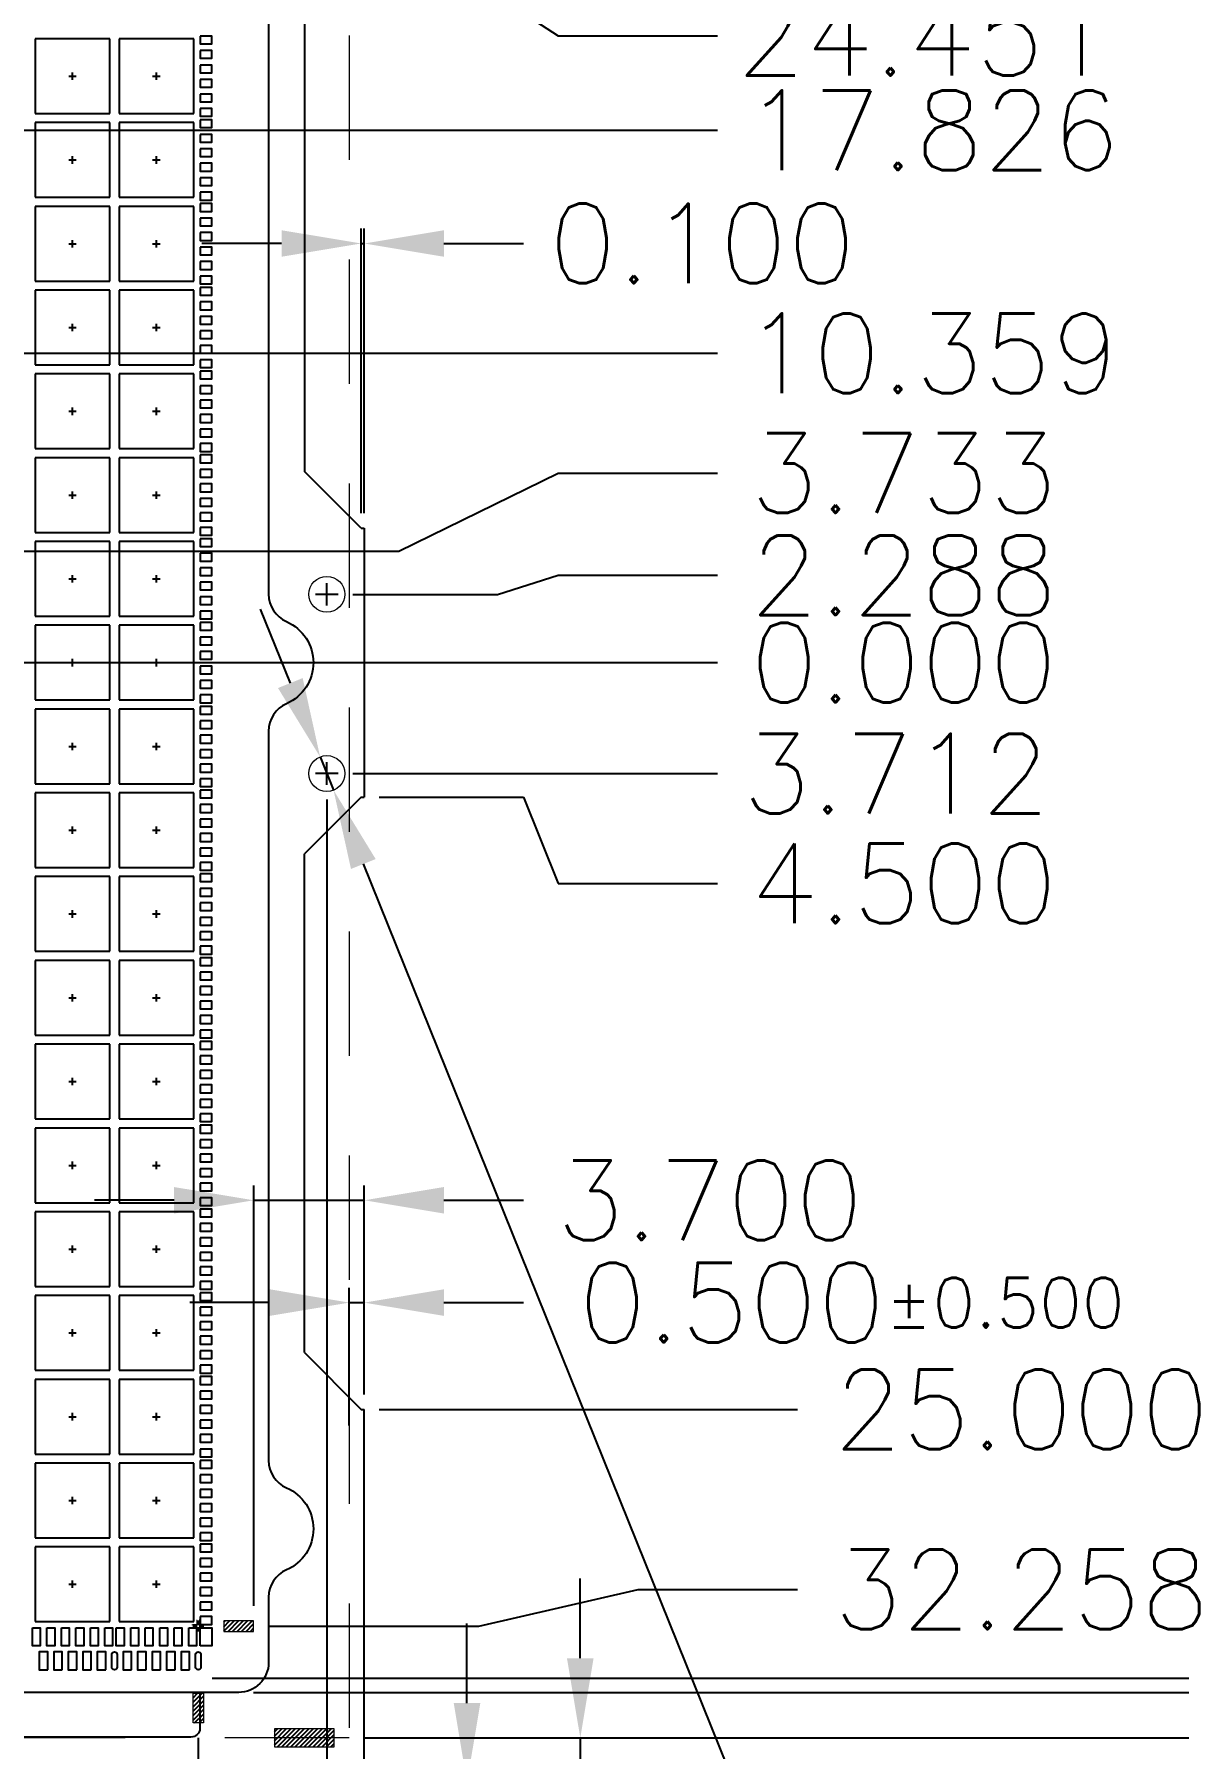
# Model space of a CAD drawing. Header units: millimetres. Extents: x 391.1 to 402, y 88.4 to 94.9.
# Drawn here: x 399.901 to 401.05, y 91.579 to 93.301 of the extents above; entities that cross this region are included whole.
import ezdxf

# ---------------------------------------------------------------- set-up
doc = ezdxf.new("R2010")
doc.units = ezdxf.units.MM
doc.header["$LTSCALE"] = 0.5
doc.header["$PDMODE"] = 98
for name, pattern in [('CENTER', [50.8, 31.75, -6.35, 6.35, -6.35]), ('HIDDEN', [0.375, 0.25, -0.125]), ('PHANTOM2', [31.75, 15.875, -3.175, 3.175, -3.175, 3.175, -3.175])]:
    doc.linetypes.add(name, pattern=pattern)
for name, color, linetype in [('BTM', 7, 'HIDDEN'), ('CEN', 2, 'CENTER'), ('DIM', 3, 'Continuous'), ('MOLD', 6, 'Continuous'), ('PKG', 1, 'PHANTOM2')]:
    doc.layers.add(name, color=color, linetype=linetype)
doc.styles.add('SIMPLEX', font='simplex.shx', dxfattribs={"bigfont": 'AllInOneBig.shx'})
doc.dimstyles.new('SHEET1', dxfattribs={"dimtxt": 0.08, "dimasz": 0.08, "dimexe": 0.015, "dimexo": 0.015, "dimgap": 0.027, "dimtad": 1, "dimdec": 3, "dimlfac": 33.333333, "dimrnd": 0.0005, "dimzin": 1, "dimtxsty": 'SIMPLEX', "dimcen": 0.1905, "dimclrd": 256, "dimclre": 256, "dimclrt": 256, "dimazin": 3, "dimtp": 0.03, "dimtm": 0.05, "dimtfac": 0.8, "dimtdec": 3, "dimtmove": 0, "dimatfit": 3, "dimfxl": 0.05, "dimtzin": 4, "dimlwd": -1, "dimlwe": -1})

# ---------------------------------------------------------------- blocks, each defined once
blk = doc.blocks.new('*D105')
at = {"layer": 'Defpoints', "color": 0, "ltscale": 0.1, "transparency": 16777216}
for p in [(396.3623, 92.6694), (396.3668, 92.6694), (400.5871, 92.6694)]:
    blk.add_point(p, dxfattribs=at)
at = {"layer": 'DIM', "ltscale": 0.1, "transparency": 16777216}
blk.add_line((396.3818, 92.6694), (400.5871, 92.6694), dxfattribs=at)
at = {"layer": 'DIM', "ltscale": 0.1, "transparency": 16777216, "insert": (400.7741, 92.6694), "char_height": 0.08, "attachment_point": 5, "style": 'SIMPLEX'}
blk.add_mtext('\\A1;0.000', dxfattribs=at)
blk = doc.blocks.new('*D106')
at = {"layer": 'Defpoints', "color": 0, "ltscale": 0.1, "transparency": 16777216}
for p in [(396.3719, 93.6269), (400.5871, 93.5063), (396.3623, 92.6694)]:
    blk.add_point(p, dxfattribs=at)
at = {"layer": 'DIM', "ltscale": 0.1, "transparency": 16777216}
for p, q in [((396.3869, 93.6269), (400.2671, 93.6269)), ((400.2671, 93.6269), (400.4271, 93.5063)), ((400.4271, 93.5063), (400.5871, 93.5063))]:
    blk.add_line(p, q, dxfattribs=at)
at = {"layer": 'DIM', "ltscale": 0.1, "transparency": 16777216, "insert": (400.7969, 93.5063), "char_height": 0.08, "attachment_point": 5, "style": 'SIMPLEX'}
blk.add_mtext('\\A1;31.918', dxfattribs=at)
blk = doc.blocks.new('*D107')
at = {"layer": 'Defpoints', "color": 0, "ltscale": 0.1, "transparency": 16777216}
for p in [(396.3719, 93.2042), (400.5871, 93.2042), (396.3623, 92.6694)]:
    blk.add_point(p, dxfattribs=at)
at = {"layer": 'DIM', "ltscale": 0.1, "transparency": 16777216}
blk.add_line((396.3869, 93.2042), (400.5871, 93.2042), dxfattribs=at)
at = {"layer": 'DIM', "ltscale": 0.1, "transparency": 16777216, "insert": (400.8026, 93.2042), "char_height": 0.08, "attachment_point": 5, "style": 'SIMPLEX'}
blk.add_mtext('\\A1;17.826', dxfattribs=at)
blk = doc.blocks.new('*D108')
at = {"layer": 'Defpoints', "color": 0, "ltscale": 0.1, "transparency": 16777216}
for p in [(396.3719, 92.9802), (400.5871, 92.9802), (396.3623, 92.6694)]:
    blk.add_point(p, dxfattribs=at)
at = {"layer": 'DIM', "ltscale": 0.1, "transparency": 16777216}
blk.add_line((396.3869, 92.9802), (400.5871, 92.9802), dxfattribs=at)
at = {"layer": 'DIM', "ltscale": 0.1, "transparency": 16777216, "insert": (400.8026, 92.9802), "char_height": 0.08, "attachment_point": 5, "style": 'SIMPLEX'}
blk.add_mtext('\\A1;10.359', dxfattribs=at)
blk = doc.blocks.new('*D109')
at = {"layer": 'Defpoints', "color": 0, "ltscale": 0.1, "transparency": 16777216}
for p in [(400.5871, 92.8598), (396.3719, 92.7814), (396.3623, 92.6694)]:
    blk.add_point(p, dxfattribs=at)
at = {"layer": 'DIM', "ltscale": 0.1, "transparency": 16777216}
for p, q in [((400.2671, 92.7814), (400.4271, 92.8598)), ((400.4271, 92.8598), (400.5871, 92.8598)), ((396.3869, 92.7814), (400.2671, 92.7814))]:
    blk.add_line(p, q, dxfattribs=at)
at = {"layer": 'DIM', "ltscale": 0.1, "transparency": 16777216, "insert": (400.7741, 92.8598), "char_height": 0.08, "attachment_point": 5, "style": 'SIMPLEX'}
blk.add_mtext('\\A1;3.733', dxfattribs=at)
blk = doc.blocks.new('*D110')
at = {"layer": 'Defpoints', "color": 0, "ltscale": 0.1, "transparency": 16777216}
for p in [(400.1213, 93.6371), (400.5871, 93.6071), (396.3623, 92.6694)]:
    blk.add_point(p, dxfattribs=at)
at = {"layer": 'DIM', "ltscale": 0.1, "transparency": 16777216}
for p, q in [((400.1363, 93.6371), (400.2813, 93.6371)), ((400.2813, 93.6371), (400.4271, 93.6071)), ((400.4271, 93.6071), (400.5871, 93.6071))]:
    blk.add_line(p, q, dxfattribs=at)
at = {"layer": 'DIM', "ltscale": 0.1, "transparency": 16777216, "insert": (400.8122, 93.6071), "char_height": 0.08, "attachment_point": 5, "style": 'SIMPLEX'}
blk.add_mtext('\\A1;32.258', dxfattribs=at)
blk = doc.blocks.new('*D111')
at = {"layer": 'Defpoints', "color": 0, "ltscale": 0.1, "transparency": 16777216}
for p in [(396.3719, 93.4029), (400.5871, 93.2991), (396.3623, 92.6694)]:
    blk.add_point(p, dxfattribs=at)
at = {"layer": 'DIM', "ltscale": 0.1, "transparency": 16777216}
for p, q in [((396.3869, 93.4029), (400.2671, 93.4029)), ((400.2671, 93.4029), (400.4271, 93.2991)), ((400.4271, 93.2991), (400.5871, 93.2991))]:
    blk.add_line(p, q, dxfattribs=at)
at = {"layer": 'DIM', "ltscale": 0.1, "transparency": 16777216, "insert": (400.795, 93.2991), "char_height": 0.08, "attachment_point": 5, "style": 'SIMPLEX'}
blk.add_mtext('\\A1;24.451', dxfattribs=at)
blk = doc.blocks.new('*D171')
at = {"layer": 'Defpoints', "color": 0, "ltscale": 0.1, "transparency": 16777216}
for p in [(396.3623, 92.6694), (400.1948, 92.5468), (400.1948, 91.1521)]:
    blk.add_point(p, dxfattribs=at)
at = {"layer": 'DIM', "ltscale": 0.1, "transparency": 16777216}
blk.add_line((400.1948, 92.5318), (400.1948, 91.1521), dxfattribs=at)
at = {"layer": 'DIM', "ltscale": 0.1, "transparency": 16777216, "insert": (400.1948, 90.8965), "char_height": 0.08, "attachment_point": 5, "rotation": 90, "style": 'SIMPLEX'}
blk.add_mtext('\\A1;127.750', dxfattribs=at)
blk = doc.blocks.new('*D172')
at = {"layer": 'Defpoints', "color": 0, "ltscale": 0.1, "transparency": 16777216}
for p in [(396.3623, 92.6694), (400.0656, 91.6044), (400.0656, 91.1521)]:
    blk.add_point(p, dxfattribs=at)
at = {"layer": 'DIM', "ltscale": 0.1, "transparency": 16777216}
blk.add_line((400.0656, 91.5894), (400.0656, 91.1521), dxfattribs=at)
at = {"layer": 'DIM', "ltscale": 0.1, "transparency": 16777216, "insert": (400.0656, 90.8965), "char_height": 0.08, "attachment_point": 5, "rotation": 90, "style": 'SIMPLEX'}
blk.add_mtext('\\A1;123.445', dxfattribs=at)
blk = doc.blocks.new('*D143')
at = {"layer": 'Defpoints', "color": 0, "ltscale": 0.1, "transparency": 16777216}
for p in [(399.6735, 91.5444), (400.1993, 91.4994), (400.3355, 91.4994)]:
    blk.add_point(p, dxfattribs=at)
at = {"layer": 'DIM', "ltscale": 0.1, "transparency": 16777216}
for p, q in [((400.3355, 91.6244), (400.3355, 91.7044)), ((399.6885, 91.5444), (400.3505, 91.5444)), ((400.3355, 91.5444), (400.3355, 91.4994)), ((400.2143, 91.4994), (400.3505, 91.4994)), ((400.3355, 91.4194), (400.3355, 91.3394))]:
    blk.add_line(p, q, dxfattribs=at)
for points in [[(400.3222, 91.6244), (400.3489, 91.6244), (400.3355, 91.5444)], [(400.3222, 91.4194), (400.3489, 91.4194), (400.3355, 91.4994)]]:
    blk.add_solid(points, dxfattribs=at)
at = {"layer": 'DIM', "ltscale": 0.1, "transparency": 16777216, "insert": (400.3355, 91.0176), "char_height": 0.08, "attachment_point": 5, "rotation": 90, "style": 'SIMPLEX'}
blk.add_mtext('\\A1;1.500\\H0.05;%%p0.025', dxfattribs=at)
blk = doc.blocks.new('*D144')
at = {"layer": 'Defpoints', "color": 0, "ltscale": 0.1, "transparency": 16777216}
for p in [(400.2173, 91.5894), (400.4493, 91.5894), (400.1993, 91.4994)]:
    blk.add_point(p, dxfattribs=at)
at = {"layer": 'DIM', "ltscale": 0.1, "transparency": 16777216}
for p, q in [((400.4493, 91.6694), (400.4493, 91.7494)), ((400.2323, 91.5894), (400.4643, 91.5894)), ((400.4493, 91.5894), (400.4493, 91.4994)), ((400.2143, 91.4994), (400.4643, 91.4994)), ((400.4493, 91.4194), (400.4493, 91.3394))]:
    blk.add_line(p, q, dxfattribs=at)
for points in [[(400.4359, 91.6694), (400.4626, 91.6694), (400.4493, 91.5894)], [(400.4359, 91.4194), (400.4626, 91.4194), (400.4493, 91.4994)]]:
    blk.add_solid(points, dxfattribs=at)
at = {"layer": 'DIM', "ltscale": 0.1, "transparency": 16777216, "insert": (400.4493, 91.01), "char_height": 0.08, "attachment_point": 5, "rotation": 90, "style": 'SIMPLEX'}
blk.add_mtext('\\A1;3.000\\H0.05;%%p0.300', dxfattribs=at)
blk = doc.blocks.new('*D145')
at = {"layer": 'Defpoints', "color": 0, "ltscale": 0.1, "transparency": 16777216}
for p in [(396.3623, 92.6694), (400.6673, 91.7386), (400.1213, 91.7017)]:
    blk.add_point(p, dxfattribs=at)
at = {"layer": 'DIM', "ltscale": 0.1, "transparency": 16777216}
for p, q in [((400.3473, 91.7017), (400.5073, 91.7386)), ((400.5073, 91.7386), (400.6673, 91.7386)), ((400.1363, 91.7017), (400.3473, 91.7017))]:
    blk.add_line(p, q, dxfattribs=at)
at = {"layer": 'DIM', "ltscale": 0.1, "transparency": 16777216, "insert": (400.8924, 91.7386), "char_height": 0.08, "attachment_point": 5, "style": 'SIMPLEX'}
blk.add_mtext('\\A1;32.258', dxfattribs=at)
blk = doc.blocks.new('*D146')
at = {"layer": 'Defpoints', "color": 0, "ltscale": 0.1, "transparency": 16777216}
for p in [(396.3623, 92.6694), (400.2323, 91.9194), (400.6673, 91.9194)]:
    blk.add_point(p, dxfattribs=at)
at = {"layer": 'DIM', "ltscale": 0.1, "transparency": 16777216}
blk.add_line((400.2473, 91.9194), (400.6673, 91.9194), dxfattribs=at)
at = {"layer": 'DIM', "ltscale": 0.1, "transparency": 16777216, "insert": (400.8924, 91.9194), "char_height": 0.08, "attachment_point": 5, "style": 'SIMPLEX'}
blk.add_mtext('\\A1;25.000', dxfattribs=at)
blk = doc.blocks.new('*D147')
at = {"layer": 'Defpoints', "color": 0, "ltscale": 0.1, "transparency": 16777216}
for p in [(400.2323, 92.0266), (400.2323, 91.9194), (400.2173, 91.8883)]:
    blk.add_point(p, dxfattribs=at)
at = {"layer": 'DIM', "ltscale": 0.1, "transparency": 16777216}
for p, q in [((400.2173, 91.9033), (400.2173, 92.0416)), ((400.2323, 91.9344), (400.2323, 92.0416)), ((400.1373, 92.0266), (400.0573, 92.0266)), ((400.2173, 92.0266), (400.2323, 92.0266)), ((400.3123, 92.0266), (400.3923, 92.0266))]:
    blk.add_line(p, q, dxfattribs=at)
for points in [[(400.1373, 92.04), (400.1373, 92.0133), (400.2173, 92.0266)], [(400.3123, 92.04), (400.3123, 92.0133), (400.2323, 92.0266)]]:
    blk.add_solid(points, dxfattribs=at)
at = {"layer": 'DIM', "ltscale": 0.1, "transparency": 16777216, "insert": (400.7216, 92.0266), "char_height": 0.08, "attachment_point": 5, "style": 'SIMPLEX'}
blk.add_mtext('\\A1;0.500\\H0.05;%%p0.500', dxfattribs=at)
blk = doc.blocks.new('*D148')
at = {"layer": 'Defpoints', "color": 0, "ltscale": 0.1, "transparency": 16777216}
for p in [(400.2323, 92.1294), (400.2323, 91.9194), (400.1213, 91.7069)]:
    blk.add_point(p, dxfattribs=at)
at = {"layer": 'DIM', "ltscale": 0.1, "transparency": 16777216}
for p, q in [((400.1213, 91.7219), (400.1213, 92.1444)), ((400.2323, 91.9344), (400.2323, 92.1444)), ((400.0413, 92.1294), (399.9613, 92.1294)), ((400.1213, 92.1294), (400.2323, 92.1294)), ((400.3123, 92.1294), (400.3923, 92.1294))]:
    blk.add_line(p, q, dxfattribs=at)
for points in [[(400.0413, 92.1427), (400.0413, 92.1161), (400.1213, 92.1294)], [(400.3123, 92.1427), (400.3123, 92.1161), (400.2323, 92.1294)]]:
    blk.add_solid(points, dxfattribs=at)
at = {"layer": 'DIM', "ltscale": 0.1, "transparency": 16777216, "insert": (400.5793, 92.1294), "char_height": 0.08, "attachment_point": 5, "style": 'SIMPLEX'}
blk.add_mtext('\\A1;3.700', dxfattribs=at)
blk = doc.blocks.new('*D149')
at = {"layer": 'Defpoints', "color": 0, "ltscale": 0.1, "transparency": 16777216}
for p in [(396.3623, 92.6694), (400.2323, 92.5344), (400.5871, 92.4477)]:
    blk.add_point(p, dxfattribs=at)
at = {"layer": 'DIM', "ltscale": 0.1, "transparency": 16777216}
for p, q in [((400.2473, 92.5344), (400.3923, 92.5344)), ((400.3923, 92.5344), (400.4271, 92.4477)), ((400.4271, 92.4477), (400.5871, 92.4477))]:
    blk.add_line(p, q, dxfattribs=at)
at = {"layer": 'DIM', "ltscale": 0.1, "transparency": 16777216, "insert": (400.7741, 92.4477), "char_height": 0.08, "attachment_point": 5, "style": 'SIMPLEX'}
blk.add_mtext('\\A1;4.500', dxfattribs=at)
blk = doc.blocks.new('*D150')
at = {"layer": 'Defpoints', "color": 0, "ltscale": 0.1, "transparency": 16777216}
for p in [(396.3623, 92.6694), (400.206, 92.558), (400.5871, 92.558)]:
    blk.add_point(p, dxfattribs=at)
at = {"layer": 'DIM', "ltscale": 0.1, "transparency": 16777216}
blk.add_line((400.221, 92.558), (400.5871, 92.558), dxfattribs=at)
at = {"layer": 'DIM', "ltscale": 0.1, "transparency": 16777216, "insert": (400.7664, 92.558), "char_height": 0.08, "attachment_point": 5, "style": 'SIMPLEX'}
blk.add_mtext('\\A1;3.712', dxfattribs=at)
blk = doc.blocks.new('*D151')
at = {"layer": 'Defpoints', "color": 0, "ltscale": 0.1, "transparency": 16777216}
for p in [(400.5871, 92.7571), (400.206, 92.738), (396.3623, 92.6694)]:
    blk.add_point(p, dxfattribs=at)
at = {"layer": 'DIM', "ltscale": 0.1, "transparency": 16777216}
for p, q in [((400.366, 92.738), (400.4271, 92.7571)), ((400.4271, 92.7571), (400.5871, 92.7571)), ((400.221, 92.738), (400.366, 92.738))]:
    blk.add_line(p, q, dxfattribs=at)
at = {"layer": 'DIM', "ltscale": 0.1, "transparency": 16777216, "insert": (400.7741, 92.7571), "char_height": 0.08, "attachment_point": 5, "style": 'SIMPLEX'}
blk.add_mtext('\\A1;2.288', dxfattribs=at)
blk = doc.blocks.new('*D152')
at = {"layer": 'Defpoints', "color": 0, "ltscale": 0.1, "transparency": 16777216}
for p in [(400.2323, 93.4194), (400.5871, 93.4071), (396.3623, 92.6694)]:
    blk.add_point(p, dxfattribs=at)
at = {"layer": 'DIM', "ltscale": 0.1, "transparency": 16777216}
for p, q in [((400.2473, 93.4194), (400.3923, 93.4194)), ((400.3923, 93.4194), (400.4271, 93.4071)), ((400.4271, 93.4071), (400.5871, 93.4071))]:
    blk.add_line(p, q, dxfattribs=at)
at = {"layer": 'DIM', "ltscale": 0.1, "transparency": 16777216, "insert": (400.8122, 93.4071), "char_height": 0.08, "attachment_point": 5, "style": 'SIMPLEX'}
blk.add_mtext('\\A1;25.000', dxfattribs=at)
blk = doc.blocks.new('*D153')
at = {"layer": 'Defpoints', "color": 0, "ltscale": 0.1, "transparency": 16777216}
for p in [(400.1063, 93.7036), (400.1062, 91.6351), (401.6094, 91.6351)]:
    blk.add_point(p, dxfattribs=at)
at = {"layer": 'DIM', "ltscale": 0.1, "transparency": 16777216}
for p, q in [((400.1213, 93.7036), (401.6244, 93.7036)), ((401.6094, 93.6236), (401.6094, 93.4644)), ((401.6094, 91.7151), (401.6094, 91.8751)), ((400.1212, 91.6351), (401.6244, 91.6351))]:
    blk.add_line(p, q, dxfattribs=at)
for points in [[(401.5961, 93.6236), (401.6227, 93.6236), (401.6094, 93.7036)], [(401.5961, 91.7151), (401.6227, 91.7151), (401.6094, 91.6351)]]:
    blk.add_solid(points, dxfattribs=at)
at = {"layer": 'DIM', "ltscale": 0.1, "transparency": 16777216, "insert": (401.6094, 92.6697), "char_height": 0.08, "attachment_point": 5, "rotation": 90, "style": 'SIMPLEX'}
blk.add_mtext('\\A1;68.95X122.52(MOLD PKG)', dxfattribs=at)
blk = doc.blocks.new('*D154')
at = {"layer": 'Defpoints', "color": 0, "ltscale": 0.1, "transparency": 16777216}
for p in [(400.0646, 93.6894), (401.2711, 93.6894), (400.0646, 91.6494)]:
    blk.add_point(p, dxfattribs=at)
at = {"layer": 'DIM', "ltscale": 0.1, "transparency": 16777216}
for p, q in [((400.0796, 93.6894), (401.2861, 93.6894)), ((401.2711, 93.6094), (401.2711, 93.2373)), ((401.2711, 91.7294), (401.2711, 92.1014)), ((400.0796, 91.6494), (401.2861, 91.6494))]:
    blk.add_line(p, q, dxfattribs=at)
for points in [[(401.2577, 93.6094), (401.2844, 93.6094), (401.2711, 93.6894)], [(401.2577, 91.7294), (401.2844, 91.7294), (401.2711, 91.6494)]]:
    blk.add_solid(points, dxfattribs=at)
at = {"layer": 'DIM', "ltscale": 0.1, "transparency": 16777216, "insert": (401.2711, 92.6694), "char_height": 0.08, "attachment_point": 5, "rotation": 90, "style": 'SIMPLEX'}
blk.add_mtext('\\A1;68.000X119.820\\P(EFFECTIVE AREA)', dxfattribs=at)
blk = doc.blocks.new('*D157')
at = {"layer": 'Defpoints', "color": 0, "ltscale": 0.1, "transparency": 16777216}
for p in [(400.188, 92.5747), (400.2015, 92.5413)]:
    blk.add_point(p, dxfattribs=at)
at = {"layer": 'DIM', "ltscale": 0.1, "transparency": 16777216}
for p, q in [((400.1581, 92.6489), (400.1282, 92.7231)), ((400.188, 92.5747), (400.2015, 92.5413)), ((400.8106, 91.0313), (400.2314, 92.4672))]:
    blk.add_line(p, q, dxfattribs=at)
for points in [[(400.1705, 92.6539), (400.1457, 92.6439), (400.188, 92.5747)], [(400.2438, 92.4721), (400.219, 92.4622), (400.2015, 92.5413)]]:
    blk.add_solid(points, dxfattribs=at)
at = {"layer": 'DIM', "ltscale": 0.1, "transparency": 16777216, "insert": (400.9773, 90.6181), "char_height": 0.08, "attachment_point": 5, "rotation": 291.9691, "style": 'SIMPLEX'}
blk.add_mtext('\\A1;2-∅1.200{\\H0.05;%%P0.025}', dxfattribs=at)
blk = doc.blocks.new('*D159')
at = {"layer": 'Defpoints', "color": 0, "ltscale": 0.1, "transparency": 16777216}
for p in [(400.2323, 93.0904), (400.2293, 92.8044), (400.2323, 92.8044)]:
    blk.add_point(p, dxfattribs=at)
at = {"layer": 'DIM', "linetype": 'ByBlock', "ltscale": 0.1, "transparency": 16777216}
for p, q in [((400.1493, 93.0904), (400.0693, 93.0904)), ((400.2293, 92.8194), (400.2293, 93.1054)), ((400.2293, 93.0904), (400.2323, 93.0904)), ((400.2323, 92.8194), (400.2323, 93.1054)), ((400.3123, 93.0904), (400.3923, 93.0904))]:
    blk.add_line(p, q, dxfattribs=at)
at = {"layer": 'DIM', "ltscale": 0.1, "transparency": 16777216}
for points in [[(400.1493, 93.1037), (400.1493, 93.0771), (400.2293, 93.0904)], [(400.3123, 93.1037), (400.3123, 93.0771), (400.2323, 93.0904)]]:
    blk.add_solid(points, dxfattribs=at)
at = {"layer": 'DIM', "ltscale": 0.1, "transparency": 16777216, "insert": (400.5716, 93.0904), "char_height": 0.08, "attachment_point": 5, "style": 'SIMPLEX'}
blk.add_mtext('\\A1;0.100', dxfattribs=at)
blk = doc.blocks.new('*D160')
at = {"layer": 'Defpoints', "color": 0, "ltscale": 0.1, "transparency": 16777216}
for p in [(400.2173, 93.7494), (401.8812, 93.7494), (400.2173, 91.5894)]:
    blk.add_point(p, dxfattribs=at)
at = {"layer": 'DIM', "linetype": 'ByBlock', "ltscale": 0.1, "transparency": 16777216}
for p, q in [((400.2323, 93.7494), (401.8962, 93.7494)), ((401.8812, 93.6694), (401.8812, 93.5326)), ((401.8812, 91.6694), (401.8812, 91.8062)), ((400.2323, 91.5894), (401.8962, 91.5894))]:
    blk.add_line(p, q, dxfattribs=at)
at = {"layer": 'DIM', "ltscale": 0.1, "transparency": 16777216}
for points in [[(401.8678, 93.6694), (401.8945, 93.6694), (401.8812, 93.7494)], [(401.8678, 91.6694), (401.8945, 91.6694), (401.8812, 91.5894)]]:
    blk.add_solid(points, dxfattribs=at)
at = {"layer": 'DIM', "ltscale": 0.1, "transparency": 16777216, "insert": (401.8812, 92.6694), "char_height": 0.08, "attachment_point": 5, "rotation": 90, "style": 'SIMPLEX'}
blk.add_mtext('\\A1;72.000%%P0.500(TAPE WIDTH)', dxfattribs=at)
blk = doc.blocks.new('*U103')
at = {"layer": 'CEN', "ltscale": 0.005}
for p, q in [((-0.00375, 0), (0.00375, 0)), ((0, -0.00375), (0, 0.00375))]:
    blk.add_line(p, q, dxfattribs=at)
at = {"layer": 'PKG', "ltscale": 0.05}
blk.add_lwpolyline([(-0.0375, -0.0375), (0.0375, -0.0375), (0.0375, 0.0375), (-0.0375, 0.0375)], close=True, dxfattribs=at)
blk = doc.blocks.new('*U104')
at = {"color": 0, "linetype": 'ByBlock', "lineweight": -2, "transparency": 16777216}
for p in [(3.366, 1.5147), (3.45015, 1.5147), (3.366, 1.43055), (3.45015, 1.43055), (3.366, 1.3464), (3.45015, 1.3464), (3.366, 1.26225), (3.45015, 1.26225), (3.366, 1.1781), (3.45015, 1.1781), (3.366, 1.09395), (3.45015, 1.09395), (3.366, 1.0098), (3.45015, 1.0098), (3.366, 0.92565), (3.45015, 0.92565), (3.366, 0.8415), (3.45015, 0.8415), (3.366, 0.75735), (3.45015, 0.75735), (3.366, 0.6732), (3.45015, 0.6732), (3.366, 0.58905), (3.45015, 0.58905), (3.366, 0.5049), (3.45015, 0.5049), (3.366, 0.42075), (3.45015, 0.42075), (3.366, 0.3366), (3.45015, 0.3366), (3.366, 0.25245), (3.45015, 0.25245), (3.366, 0.1683), (3.45015, 0.1683), (3.366, 0.08415), (3.45015, 0.08415), (3.366, 0), (3.45015, 0)]:
    blk.add_blockref('*U103', p, dxfattribs=at)

msp = doc.modelspace()

# ---------------------------------------------------------------- hatches: boundary and pattern name
at = {"ltscale": 0.1}
h = msp.add_hatch(dxfattribs=at)
h.set_pattern_fill('ANSI31', color=256, scale=0.001, style=0)
h.set_pattern_definition([(45, (396.3712514, 92.6687154), (-0.002245064, 0.002245064), [])])
h.paths.add_polyline_path([(400.091251, 91.70692), (400.121251, 91.70692), (400.121251, 91.69642), (400.091251, 91.69642)])
h = msp.add_hatch(dxfattribs=at)
h.set_pattern_fill('ANSI31', color=256, scale=0.001, style=0)
h.set_pattern_definition([(45, (403.681801, 92.6693945), (-0.002245064, 0.002245064), [])])
h.paths.add_polyline_path([(400.070851, 91.620145), (400.060351, 91.620145), (400.060351, 91.61878, 0.00912032), (400.070851, 91.612999)])
h.paths.add_polyline_path([(400.070851, 91.634395), (400.060351, 91.634395), (400.060351, 91.627377), (400.070851, 91.627377)])
h.paths.add_polyline_path([(400.070851, 91.627377), (400.060351, 91.627377), (400.060351, 91.620145), (400.070851, 91.620145)])
h.paths.add_polyline_path([(400.060351, 91.61878), (400.060351, 91.604395), (400.070851, 91.604395), (400.070851, 91.612999, -0.00912032)])
h = msp.add_hatch(dxfattribs=at)
h.set_pattern_fill('ANSI31', color=256, scale=0.001, style=0)
h.set_pattern_definition([(45, (396.3622512, 92.6693945), (-0.002245064, 0.002245064), [])])
h.paths.add_polyline_path([(400.202251, 91.598395), (400.142251, 91.598395), (400.142251, 91.589395), (400.202251, 91.589395)])
h.paths.add_polyline_path([(400.202251, 91.589395), (400.142251, 91.589395), (400.142251, 91.580395), (400.202251, 91.580395)])

# ---------------------------------------------------------------- linework, layer by layer
at = {"ltscale": 0.3}
for p, q in [((400.172251, 93.362395), (400.172251, 92.861395)), ((400.229251, 92.804395), (400.172251, 92.861395)), ((400.229251, 92.804395), (400.232251, 92.804395)), ((400.232251, 92.804395), (400.232251, 92.534395)), ((400.229251, 92.534395), (400.172251, 92.477395)), ((400.229251, 92.534395), (400.232251, 92.534395)), ((400.172251, 91.976395), (400.172251, 92.477395)), ((400.172251, 91.976395), (400.229251, 91.919395)), ((400.232251, 91.529395), (400.232251, 91.919395))]:
    msp.add_line(p, q, dxfattribs=at)
at = {"color": 1, "ltscale": 0.1}
for p, q in [((400.194751, 92.726785), (400.194751, 92.749285)), ((400.183501, 92.738035), (400.206001, 92.738035)), ((400.206001, 92.558035), (400.183501, 92.558035)), ((400.194751, 92.546785), (400.194751, 92.569285))]:
    msp.add_line(p, q, dxfattribs=at)
at = {"ltscale": 0.1}
msp.add_line((400.229251, 91.919395), (400.232251, 91.919395), dxfattribs=at)
at = {"color": 2, "linetype": 'HIDDEN', "lineweight": 0}
msp.add_lwpolyline([(392.507251, 93.749395), (400.217251, 93.749395), (400.217251, 91.589395), (392.507251, 91.589395)], close=True, dxfattribs=at)
at = {"ltscale": 0.015}
for points in [[(400.067401, 93.29872), (400.067401, 93.29092), (400.079401, 93.29092), (400.079401, 93.29872)], [(400.067401, 93.28417), (400.067401, 93.27637), (400.079401, 93.27637), (400.079401, 93.28417)], [(400.067401, 93.26962), (400.067401, 93.26182), (400.079401, 93.26182), (400.079401, 93.26962)], [(400.067401, 93.25507), (400.067401, 93.24727), (400.079401, 93.24727), (400.079401, 93.25507)], [(400.067401, 93.24052), (400.067401, 93.23272), (400.079401, 93.23272), (400.079401, 93.24052)], [(400.067401, 93.22597), (400.067401, 93.21817), (400.079401, 93.21817), (400.079401, 93.22597)], [(400.067401, 93.21457), (400.067401, 93.20677), (400.079401, 93.20677), (400.079401, 93.21457)], [(400.067401, 93.20002), (400.067401, 93.19222), (400.079401, 93.19222), (400.079401, 93.20002)], [(400.067401, 93.18547), (400.067401, 93.17767), (400.079401, 93.17767), (400.079401, 93.18547)], [(400.067401, 93.17092), (400.067401, 93.16312), (400.079401, 93.16312), (400.079401, 93.17092)], [(400.067401, 93.15637), (400.067401, 93.14857), (400.079401, 93.14857), (400.079401, 93.15637)], [(400.067401, 93.14182), (400.067401, 93.13402), (400.079401, 93.13402), (400.079401, 93.14182)], [(400.067401, 93.13042), (400.067401, 93.12262), (400.079401, 93.12262), (400.079401, 93.13042)], [(400.067401, 93.11587), (400.067401, 93.10807), (400.079401, 93.10807), (400.079401, 93.11587)], [(400.067401, 93.10132), (400.067401, 93.09352), (400.079401, 93.09352), (400.079401, 93.10132)], [(400.067401, 93.08677), (400.067401, 93.07897), (400.079401, 93.07897), (400.079401, 93.08677)], [(400.067401, 93.07222), (400.067401, 93.06442), (400.079401, 93.06442), (400.079401, 93.07222)], [(400.067401, 93.05767), (400.067401, 93.04987), (400.079401, 93.04987), (400.079401, 93.05767)], [(400.067401, 93.04627), (400.067401, 93.03847), (400.079401, 93.03847), (400.079401, 93.04627)], [(400.067401, 93.03172), (400.067401, 93.02392), (400.079401, 93.02392), (400.079401, 93.03172)], [(400.067401, 93.01717), (400.067401, 93.00937), (400.079401, 93.00937), (400.079401, 93.01717)], [(400.067401, 93.00262), (400.067401, 92.99482), (400.079401, 92.99482), (400.079401, 93.00262)], [(400.067401, 92.98807), (400.067401, 92.98027), (400.079401, 92.98027), (400.079401, 92.98807)], [(400.067401, 92.97352), (400.067401, 92.96572), (400.079401, 92.96572), (400.079401, 92.97352)], [(400.067401, 92.96212), (400.067401, 92.95432), (400.079401, 92.95432), (400.079401, 92.96212)], [(400.067401, 92.94757), (400.067401, 92.93977), (400.079401, 92.93977), (400.079401, 92.94757)], [(400.067401, 92.93302), (400.067401, 92.92522), (400.079401, 92.92522), (400.079401, 92.93302)], [(400.067401, 92.91847), (400.067401, 92.91067), (400.079401, 92.91067), (400.079401, 92.91847)], [(400.067401, 92.90392), (400.067401, 92.89612), (400.079401, 92.89612), (400.079401, 92.90392)], [(400.067401, 92.88937), (400.067401, 92.88157), (400.079401, 92.88157), (400.079401, 92.88937)], [(400.067401, 92.87797), (400.067401, 92.87017), (400.079401, 92.87017), (400.079401, 92.87797)], [(400.067401, 92.86342), (400.067401, 92.85562), (400.079401, 92.85562), (400.079401, 92.86342)], [(400.067401, 92.84887), (400.067401, 92.84107), (400.079401, 92.84107), (400.079401, 92.84887)], [(400.067401, 92.83432), (400.067401, 92.82652), (400.079401, 92.82652), (400.079401, 92.83432)], [(400.067401, 92.81977), (400.067401, 92.81197), (400.079401, 92.81197), (400.079401, 92.81977)], [(400.067401, 92.80522), (400.067401, 92.79742), (400.079401, 92.79742), (400.079401, 92.80522)], [(400.067401, 92.79382), (400.067401, 92.78602), (400.079401, 92.78602), (400.079401, 92.79382)], [(400.067401, 92.77927), (400.067401, 92.77147), (400.079401, 92.77147), (400.079401, 92.77927)], [(400.067401, 92.76472), (400.067401, 92.75692), (400.079401, 92.75692), (400.079401, 92.76472)], [(400.067401, 92.75017), (400.067401, 92.74237), (400.079401, 92.74237), (400.079401, 92.75017)], [(400.067401, 92.73562), (400.067401, 92.72782), (400.079401, 92.72782), (400.079401, 92.73562)], [(400.067401, 92.72107), (400.067401, 92.71327), (400.079401, 92.71327), (400.079401, 92.72107)], [(400.067401, 92.70967), (400.067401, 92.70187), (400.079401, 92.70187), (400.079401, 92.70967)], [(400.067401, 92.69512), (400.067401, 92.68732), (400.079401, 92.68732), (400.079401, 92.69512)], [(400.067401, 92.68057), (400.067401, 92.67277), (400.079401, 92.67277), (400.079401, 92.68057)], [(400.067401, 92.66602), (400.067401, 92.65822), (400.079401, 92.65822), (400.079401, 92.66602)], [(400.067401, 92.65147), (400.067401, 92.64367), (400.079401, 92.64367), (400.079401, 92.65147)], [(400.067401, 92.63692), (400.067401, 92.62912), (400.079401, 92.62912), (400.079401, 92.63692)], [(400.067401, 92.62552), (400.067401, 92.61772), (400.079401, 92.61772), (400.079401, 92.62552)], [(400.067401, 92.61097), (400.067401, 92.60317), (400.079401, 92.60317), (400.079401, 92.61097)], [(400.067401, 92.59642), (400.067401, 92.58862), (400.079401, 92.58862), (400.079401, 92.59642)], [(400.067401, 92.58187), (400.067401, 92.57407), (400.079401, 92.57407), (400.079401, 92.58187)], [(400.067401, 92.56732), (400.067401, 92.55952), (400.079401, 92.55952), (400.079401, 92.56732)], [(400.067401, 92.55277), (400.067401, 92.54497), (400.079401, 92.54497), (400.079401, 92.55277)], [(400.067401, 92.54137), (400.067401, 92.53357), (400.079401, 92.53357), (400.079401, 92.54137)], [(400.067401, 92.52682), (400.067401, 92.51902), (400.079401, 92.51902), (400.079401, 92.52682)], [(400.067401, 92.51227), (400.067401, 92.50447), (400.079401, 92.50447), (400.079401, 92.51227)], [(400.067401, 92.49772), (400.067401, 92.48992), (400.079401, 92.48992), (400.079401, 92.49772)], [(400.067401, 92.48317), (400.067401, 92.47537), (400.079401, 92.47537), (400.079401, 92.48317)], [(400.067401, 92.46862), (400.067401, 92.46082), (400.079401, 92.46082), (400.079401, 92.46862)], [(400.067401, 92.45722), (400.067401, 92.44942), (400.079401, 92.44942), (400.079401, 92.45722)], [(400.067401, 92.44267), (400.067401, 92.43487), (400.079401, 92.43487), (400.079401, 92.44267)], [(400.067401, 92.42812), (400.067401, 92.42032), (400.079401, 92.42032), (400.079401, 92.42812)], [(400.067401, 92.41357), (400.067401, 92.40577), (400.079401, 92.40577), (400.079401, 92.41357)], [(400.067401, 92.39902), (400.067401, 92.39122), (400.079401, 92.39122), (400.079401, 92.39902)], [(400.067401, 92.38447), (400.067401, 92.37667), (400.079401, 92.37667), (400.079401, 92.38447)], [(400.067401, 92.37307), (400.067401, 92.36527), (400.079401, 92.36527), (400.079401, 92.37307)], [(400.067401, 92.35852), (400.067401, 92.35072), (400.079401, 92.35072), (400.079401, 92.35852)], [(400.067401, 92.34397), (400.067401, 92.33617), (400.079401, 92.33617), (400.079401, 92.34397)], [(400.067401, 92.32942), (400.067401, 92.32162), (400.079401, 92.32162), (400.079401, 92.32942)], [(400.067401, 92.31487), (400.067401, 92.30707), (400.079401, 92.30707), (400.079401, 92.31487)], [(400.067401, 92.30032), (400.067401, 92.29252), (400.079401, 92.29252), (400.079401, 92.30032)], [(400.067401, 92.28892), (400.067401, 92.28112), (400.079401, 92.28112), (400.079401, 92.28892)], [(400.067401, 92.27437), (400.067401, 92.26657), (400.079401, 92.26657), (400.079401, 92.27437)], [(400.067401, 92.25982), (400.067401, 92.25202), (400.079401, 92.25202), (400.079401, 92.25982)], [(400.067401, 92.24527), (400.067401, 92.23747), (400.079401, 92.23747), (400.079401, 92.24527)], [(400.067401, 92.23072), (400.067401, 92.22292), (400.079401, 92.22292), (400.079401, 92.23072)], [(400.067401, 92.21617), (400.067401, 92.20837), (400.079401, 92.20837), (400.079401, 92.21617)], [(400.067401, 92.20477), (400.067401, 92.19697), (400.079401, 92.19697), (400.079401, 92.20477)], [(400.067401, 92.19022), (400.067401, 92.18242), (400.079401, 92.18242), (400.079401, 92.19022)], [(400.067401, 92.17567), (400.067401, 92.16787), (400.079401, 92.16787), (400.079401, 92.17567)], [(400.067401, 92.16112), (400.067401, 92.15332), (400.079401, 92.15332), (400.079401, 92.16112)], [(400.067401, 92.14657), (400.067401, 92.13877), (400.079401, 92.13877), (400.079401, 92.14657)], [(400.067401, 92.13202), (400.067401, 92.12422), (400.079401, 92.12422), (400.079401, 92.13202)], [(400.067401, 92.12062), (400.067401, 92.11282), (400.079401, 92.11282), (400.079401, 92.12062)], [(400.067401, 92.10607), (400.067401, 92.09827), (400.079401, 92.09827), (400.079401, 92.10607)], [(400.067401, 92.09152), (400.067401, 92.08372), (400.079401, 92.08372), (400.079401, 92.09152)], [(400.067401, 92.07697), (400.067401, 92.06917), (400.079401, 92.06917), (400.079401, 92.07697)], [(400.067401, 92.06242), (400.067401, 92.05462), (400.079401, 92.05462), (400.079401, 92.06242)], [(400.067401, 92.04787), (400.067401, 92.04007), (400.079401, 92.04007), (400.079401, 92.04787)], [(400.067401, 92.03647), (400.067401, 92.02867), (400.079401, 92.02867), (400.079401, 92.03647)], [(400.067401, 92.02192), (400.067401, 92.01412), (400.079401, 92.01412), (400.079401, 92.02192)], [(400.067401, 92.00737), (400.067401, 91.99957), (400.079401, 91.99957), (400.079401, 92.00737)], [(400.067401, 91.99282), (400.067401, 91.98502), (400.079401, 91.98502), (400.079401, 91.99282)], [(400.067401, 91.97827), (400.067401, 91.97047), (400.079401, 91.97047), (400.079401, 91.97827)], [(400.067401, 91.96372), (400.067401, 91.95592), (400.079401, 91.95592), (400.079401, 91.96372)], [(400.067401, 91.95232), (400.067401, 91.94452), (400.079401, 91.94452), (400.079401, 91.95232)], [(400.067401, 91.93777), (400.067401, 91.92997), (400.079401, 91.92997), (400.079401, 91.93777)], [(400.067401, 91.92322), (400.067401, 91.91542), (400.079401, 91.91542), (400.079401, 91.92322)], [(400.067401, 91.90867), (400.067401, 91.90087), (400.079401, 91.90087), (400.079401, 91.90867)], [(400.067401, 91.89412), (400.067401, 91.88632), (400.079401, 91.88632), (400.079401, 91.89412)], [(400.067401, 91.87957), (400.067401, 91.87177), (400.079401, 91.87177), (400.079401, 91.87957)], [(400.067401, 91.86817), (400.067401, 91.86037), (400.079401, 91.86037), (400.079401, 91.86817)], [(400.067401, 91.85362), (400.067401, 91.84582), (400.079401, 91.84582), (400.079401, 91.85362)], [(400.067401, 91.83907), (400.067401, 91.83127), (400.079401, 91.83127), (400.079401, 91.83907)], [(400.067401, 91.82452), (400.067401, 91.81672), (400.079401, 91.81672), (400.079401, 91.82452)], [(400.067401, 91.80997), (400.067401, 91.80217), (400.079401, 91.80217), (400.079401, 91.80997)], [(400.067401, 91.79542), (400.067401, 91.78762), (400.079401, 91.78762), (400.079401, 91.79542)], [(400.067401, 91.78402), (400.067401, 91.77622), (400.079401, 91.77622), (400.079401, 91.78402)], [(400.067401, 91.76947), (400.067401, 91.76167), (400.079401, 91.76167), (400.079401, 91.76947)], [(400.067401, 91.75492), (400.067401, 91.74712), (400.079401, 91.74712), (400.079401, 91.75492)], [(400.067401, 91.74037), (400.067401, 91.73257), (400.079401, 91.73257), (400.079401, 91.74037)], [(400.067401, 91.72582), (400.067401, 91.71802), (400.079401, 91.71802), (400.079401, 91.72582)], [(400.067401, 91.71127), (400.067401, 91.70347), (400.079401, 91.70347), (400.079401, 91.71127)], [(400.067401, 91.68187), (400.067401, 91.69987), (400.079401, 91.69987), (400.079401, 91.68187)]]:
    msp.add_lwpolyline(points, close=True, dxfattribs=at)
at = {"ltscale": 0.1}
for points in [[(399.899101, 91.69987), (399.906901, 91.69987), (399.906901, 91.68187), (399.899101, 91.68187)], [(399.913651, 91.69987), (399.921451, 91.69987), (399.921451, 91.68187), (399.913651, 91.68187)], [(399.928201, 91.69987), (399.936001, 91.69987), (399.936001, 91.68187), (399.928201, 91.68187)], [(399.942751, 91.69987), (399.950551, 91.69987), (399.950551, 91.68187), (399.942751, 91.68187)], [(399.957301, 91.69987), (399.965101, 91.69987), (399.965101, 91.68187), (399.957301, 91.68187)], [(399.971851, 91.69987), (399.979651, 91.69987), (399.979651, 91.68187), (399.971851, 91.68187)], [(399.983251, 91.69987), (399.991051, 91.69987), (399.991051, 91.68187), (399.983251, 91.68187)], [(399.997801, 91.69987), (400.005601, 91.69987), (400.005601, 91.68187), (399.997801, 91.68187)], [(400.012351, 91.69987), (400.020151, 91.69987), (400.020151, 91.68187), (400.012351, 91.68187)], [(400.026901, 91.69987), (400.034701, 91.69987), (400.034701, 91.68187), (400.026901, 91.68187)], [(400.041451, 91.69987), (400.049251, 91.69987), (400.049251, 91.68187), (400.041451, 91.68187)], [(400.056001, 91.69987), (400.063801, 91.69987), (400.063801, 91.68187), (400.056001, 91.68187)], [(399.914551, 91.65787), (399.914551, 91.67587), (399.906001, 91.67587), (399.906001, 91.65787)], [(399.929101, 91.65787), (399.929101, 91.67587), (399.920551, 91.67587), (399.920551, 91.65787)], [(399.943651, 91.65787), (399.943651, 91.67587), (399.935101, 91.67587), (399.935101, 91.65787)], [(399.958201, 91.65787), (399.958201, 91.67587), (399.949651, 91.67587), (399.949651, 91.65787)], [(399.972751, 91.65787), (399.972751, 91.67587), (399.964201, 91.67587), (399.964201, 91.65787)], [(399.998701, 91.65787), (399.998701, 91.67587), (399.990151, 91.67587), (399.990151, 91.65787)], [(400.013251, 91.65787), (400.013251, 91.67587), (400.004701, 91.67587), (400.004701, 91.65787)], [(400.027801, 91.65787), (400.027801, 91.67587), (400.019251, 91.67587), (400.019251, 91.65787)], [(400.042351, 91.65787), (400.042351, 91.67587), (400.033801, 91.67587), (400.033801, 91.65787)], [(400.056901, 91.65787), (400.056901, 91.67587), (400.048351, 91.67587), (400.048351, 91.65787)]]:
    msp.add_lwpolyline(points, close=True, dxfattribs=at)
at = {"linetype": 'HIDDEN', "lineweight": 0}
for points in [[(400.121251, 91.69642), (400.121251, 91.70692), (400.091251, 91.70692), (400.091251, 91.69642)], [(400.060351, 91.634395), (400.070851, 91.634395), (400.070851, 91.604395), (400.060351, 91.604395)], [(400.142251, 91.580395), (400.202251, 91.580395), (400.202251, 91.598395), (400.142251, 91.598395)]]:
    msp.add_lwpolyline(points, close=True, dxfattribs=at)
at = {"ltscale": 0.1}
for points in [[(399.981451, 91.67587), (399.981451, 91.67587, -0.41421356), (399.984151, 91.67317), (399.984151, 91.66057, -0.41421356), (399.981451, 91.65787), (399.981451, 91.65787, -0.41421356), (399.978751, 91.66057), (399.978751, 91.67317, -0.41421356)], [(400.065601, 91.67587), (400.065601, 91.67587, -0.41421356), (400.068301, 91.67317), (400.068301, 91.66057, -0.41421356), (400.065601, 91.65787), (400.065601, 91.65787, -0.41421356), (400.062901, 91.66057), (400.062901, 91.67317, -0.41421356)]]:
    msp.add_lwpolyline(points, format="xyb", close=True, dxfattribs=at)
at = {"color": 6, "linetype": 'Continuous', "lineweight": 25}
msp.add_lwpolyline([(400.067252, 91.635145), (400.067252, 91.599145, -0.41421356), (400.058252, 91.590145), (396.538651, 91.590145, -0.41421356), (396.529651, 91.599145), (396.529651, 91.635145)], format="xyb", dxfattribs=at)
at = {"lineweight": 0, "ltscale": 0.1}
for centre in [(400.194751, 92.738035), (400.194751, 92.558035)]:
    msp.add_circle(centre, 0.018, dxfattribs=at)
at = {"layer": 'BTM', "ltscale": 0.015}
for points in [[(400.063801, 91.70722), (400.064551, 91.70722), (400.064551, 91.70272), (400.060051, 91.70272), (400.060051, 91.70347)], [(400.063801, 91.69612), (400.064551, 91.69612), (400.064551, 91.70062), (400.060051, 91.70062), (400.060051, 91.69987)], [(400.067401, 91.70722), (400.066651, 91.70722), (400.066651, 91.70272), (400.071151, 91.70272), (400.071151, 91.70347)], [(400.067401, 91.69612), (400.066651, 91.69612), (400.066651, 91.70062), (400.071151, 91.70062), (400.071151, 91.69987)]]:
    msp.add_lwpolyline(points, dxfattribs=at)
at = {"layer": 'MOLD', "color": 6, "linetype": 'Continuous', "lineweight": 25}
msp.add_lwpolyline([(396.490651, 93.703645), (400.106252, 93.703645, -0.41421356), (400.136252, 93.673645), (400.136252, 93.608133, 0.29821663), (400.154252, 93.580638, -0.65465367), (400.154252, 93.498151, 0.29821663), (400.136252, 93.470656), (400.136252, 92.738133, 0.29821663), (400.154252, 92.710638, -0.65465367), (400.154252, 92.628151, 0.29821663), (400.136252, 92.600656), (400.136252, 91.868133, 0.29821663), (400.154252, 91.840638, -0.65465367), (400.154252, 91.758151, 0.29821663), (400.136252, 91.730656), (400.136252, 91.665145, -0.4144165), (400.106231, 91.635145), (396.490672, 91.635145, -0.4144165)], format="xyb", dxfattribs=at)

# ---------------------------------------------------------------- block references
msp.add_blockref('*U104', (396.573376, 91.743745))

# ---------------------------------------------------------------- dimensions: what is measured, and where the dimension line sits
at = {"layer": 'DIM', "ltscale": 0.1}
dim = msp.add_linear_dim(base=(401.88116, 93.749395), p1=(400.217251, 91.589395), p2=(400.217251, 93.749395), angle=90, text='<>%%P0.500(TAPE WIDTH)', dimstyle='SHEET1', override={"dimarcsym": 1}, dxfattribs=at)
dim.commit()
dim.dimension.update_dxf_attribs({"geometry": '*D160', "text_midpoint": (401.88116, 92.669395)})
at = {"layer": 'DIM', "color": 1, "ltscale": 0.1}
dim = msp.add_linear_dim(base=(401.609395, 91.635145), p1=(400.106252, 93.703645), p2=(400.106237, 91.635145), angle=90, text='68.95X122.52(MOLD PKG)', dimstyle='SHEET1', dxfattribs=at)
dim.commit()
dim.dimension.update_dxf_attribs({"geometry": '*D153', "text_midpoint": (401.609395, 92.669749), "dimtype": 160})
at = {"layer": 'DIM', "ltscale": 0.1}
for base, p1, p2, text, picture, middle in [((401.271073, 93.689395), (400.064611, 91.649395), (400.064611, 93.689395), '68.000X119.820\\P(EFFECTIVE AREA)', '*D154', (401.271073, 92.669395)), ((400.449257, 91.589395), (400.199251, 91.499395), (400.217251, 91.589395), '<>\\H0.05;%%p0.300', '*D144', (400.449257, 91.010014))]:
    dim = msp.add_linear_dim(base=base, p1=p1, p2=p2, angle=90, text=text, dimstyle='SHEET1', dxfattribs=at)
    dim.commit()
    dim.dimension.update_dxf_attribs({"geometry": picture, "text_midpoint": middle, "dimtype": 160})
for feature_location, offset, dtype, origin, picture, middle in [((400.1212513973, 93.6371195037), (0.4658097408, -0.0299932346), 0, (396.3622509886, 92.6693945037), '*D110', (400.8121563762, 93.6071262691)), ((396.371851, 93.626916), (4.21521, -0.120635), 0, (396.362251, 92.669395), '*D106', (400.796918, 93.50628)), ((400.232251, 93.419395), (0.35481, -0.012342), 0, (396.362251, 92.669395), '*D152', (400.812156, 93.407053)), ((396.371851, 93.402929), (4.21521, -0.103808), 0, (396.362251, 92.669395), '*D111', (400.795014, 93.299122)), ((396.371851, 93.204154), (4.21521, 0), 0, (396.362251, 92.669395), '*D107', (400.802633, 93.204154)), ((396.371851, 92.980168), (4.21521, 0), 0, (396.362251, 92.669395), '*D108', (400.802633, 92.980168)), ((396.371851, 92.781383), (4.21521, 0.078399), 0, (396.362251, 92.669395), '*D109', (400.774061, 92.859782)), ((400.206001, 92.738035), (0.38106, 0.019086), 0, (396.362251, 92.669395), '*D151', (400.774061, 92.757121)), ((396.3668259886, 92.6693945037), (4.2202351495, 0), 0, (396.3622509886, 92.6693945037), '*D105', (400.7740611381, 92.6693945037)), ((400.194751, 92.546785), (0, -1.394682), 1, (396.362251, 92.669395), '*D171', (400.194751, 90.896531)), ((400.065601, 91.604395), (0, -0.452292), 1, (396.362251, 92.669395), '*D172', (400.065601, 90.896531)), ((400.1212513973, 91.701669504), (0.5460423513, 0.0368992474), 0, (396.3622509886, 92.6693945037), '*D145', (400.8923889866, 91.7385687513)), ((400.232251, 91.919395), (0.435042, 0), 0, (396.362251, 92.669395), '*D146', (400.892389, 91.919395)), ((400.232251, 92.534395), (0.35481, -0.086703), 0, (396.362251, 92.669395), '*D149', (400.774061, 92.447692)), ((400.206001, 92.558035), (0.38106, 0), 0, (396.362251, 92.669395), '*D150', (400.766442, 92.558035))]:
    dim = msp.add_ordinate_dim(feature_location=feature_location, offset=offset, dtype=dtype, origin=origin, dimstyle='SHEET1', dxfattribs=at)
    dim.commit()
    dim.dimension.update_dxf_attribs({"geometry": picture, "text_midpoint": middle})
dim = msp.add_linear_dim(base=(400.232251, 93.090394), p1=(400.229251, 92.804395), p2=(400.232251, 92.804395), dimstyle='SHEET1', override={"dimarcsym": 1}, dxfattribs=at)
dim.commit()
dim.dimension.update_dxf_attribs({"geometry": '*D159', "text_midpoint": (400.571632, 93.090394)})
dim = msp.add_diameter_dim_2p(p1=(400.188017, 92.574727), p2=(400.201485, 92.541342), text='2-<>{\\H0.05;%%P0.025}', dimstyle='SHEET1', dxfattribs=at)
dim.commit()
dim.dimension.update_dxf_attribs({"geometry": '*D157', "text_midpoint": (400.977331, 90.618065), "dimtype": 163})
dim = msp.add_linear_dim(base=(400.232251, 92.129401), p1=(400.121251, 91.70692), p2=(400.232251, 91.919395), dimstyle='SHEET1', dxfattribs=at)
dim.commit()
dim.dimension.update_dxf_attribs({"geometry": '*D148', "text_midpoint": (400.579251, 92.129401)})
dim = msp.add_linear_dim(base=(400.232251, 92.026642), p1=(400.217251, 91.888325), p2=(400.232251, 91.919395), text='<>\\H0.05;%%p0.500', dimstyle='SHEET1', dxfattribs=at)
dim.commit()
dim.dimension.update_dxf_attribs({"geometry": '*D147', "text_midpoint": (400.721632, 92.026642)})
dim = msp.add_linear_dim(base=(400.335521, 91.499395), p1=(399.673501, 91.544395), p2=(400.199251, 91.499395), angle=90, text='<>\\H0.05;%%p0.025', dimstyle='SHEET1', dxfattribs=at)
dim.commit()
dim.dimension.update_dxf_attribs({"geometry": '*D143', "text_midpoint": (400.335521, 91.017633)})

doc.saveas('drawing.dxf')
